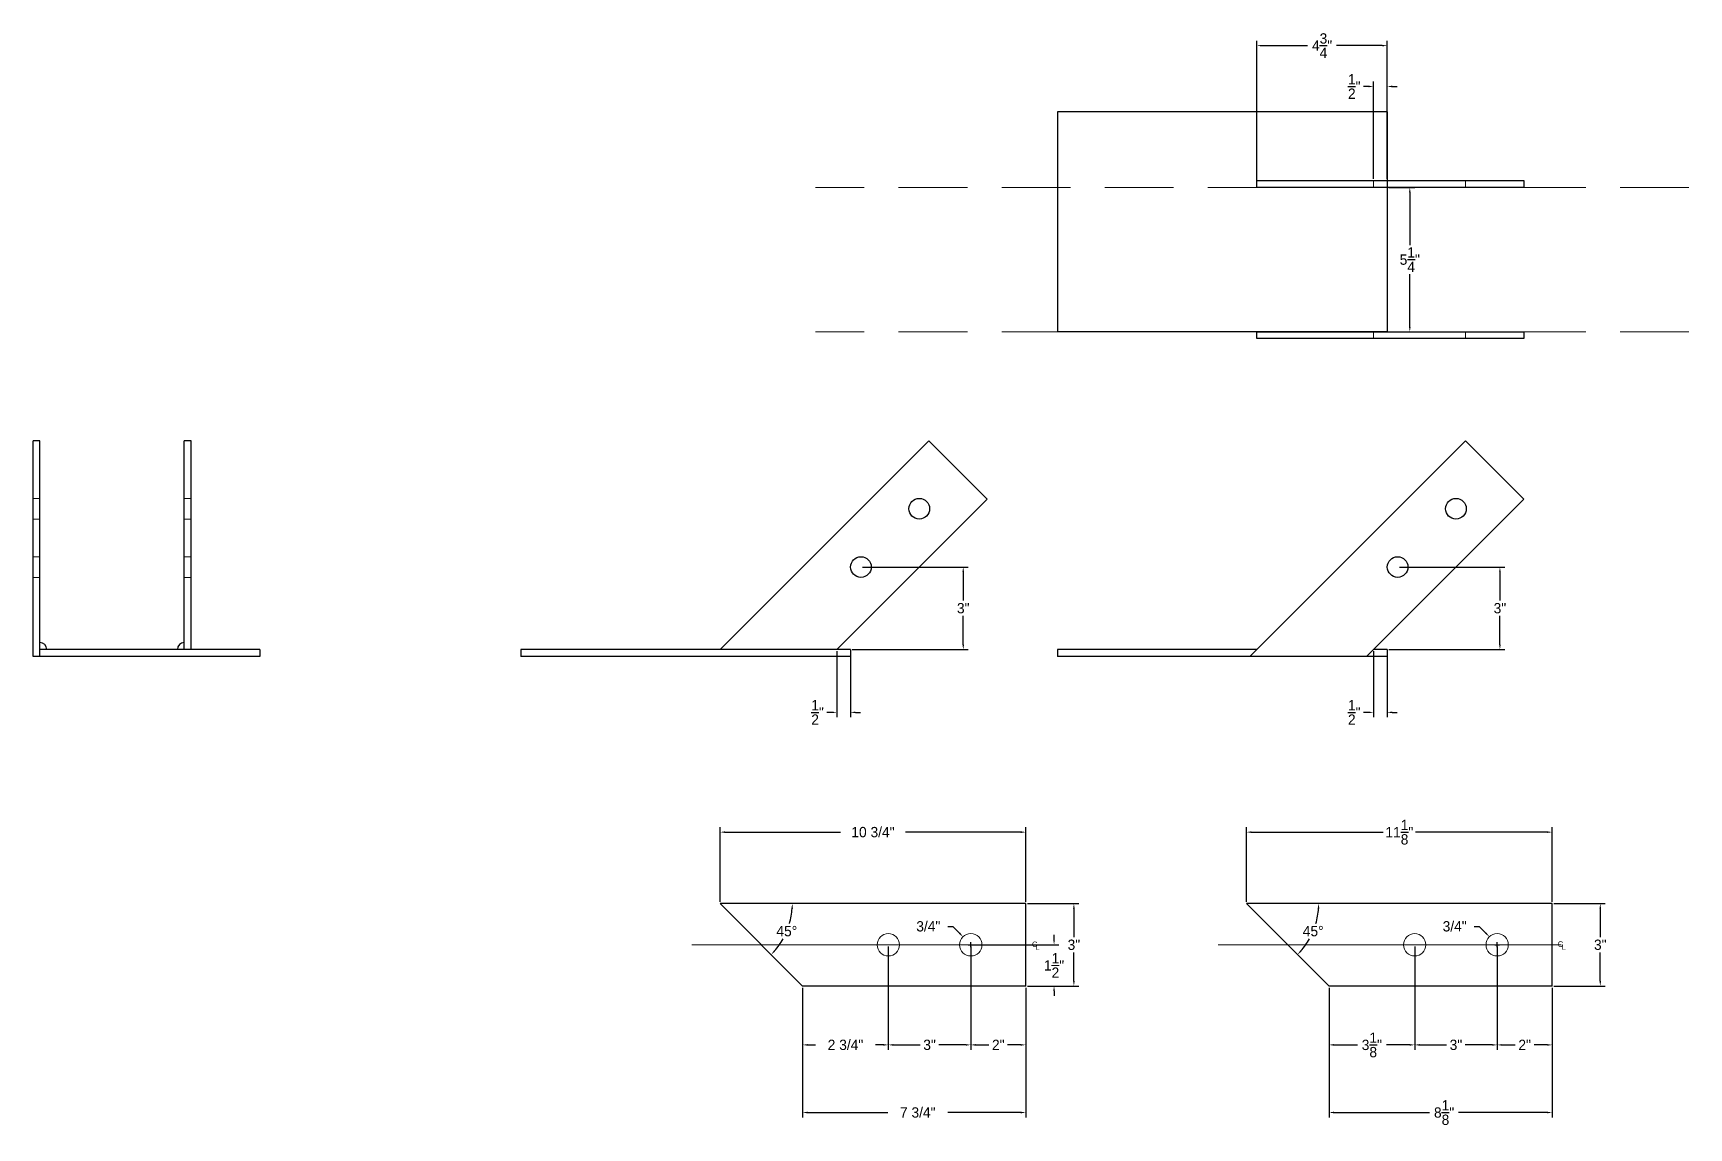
# Model space of a CAD drawing. Header units: inches. Extents: x 23376 to 25615, y 13129 to 14827.
# Drawn here: x 24844 to 24904.2, y 13160.6 to 13200.4 of the extents above; entities that cross this region are included whole.
import ezdxf

# ---------------------------------------------------------------- set-up
doc = ezdxf.new("R2010")
doc.units = ezdxf.units.IN
doc.header["$MEASUREMENT"] = 0
doc.linetypes.add('HIDDEN', pattern=[0.375, 0.25, -0.125])
for name, color, linetype in [('DIMENSIONS', 3, 'Continuous'), ('DIMENSIONS @ 1', 3, 'Continuous'), ('STEEL_TEXT', 7, 'Continuous')]:
    doc.layers.add(name, color=color, linetype=linetype)
doc.layers.add('FLOOR BEAMS', color=3, linetype='HIDDEN', lineweight=20)
doc.layers.add('STEEL', color=5, linetype='Continuous', lineweight=20)
doc.dimstyles.new('Annotative', dxfattribs={"dimscale": 0, "dimtxt": 0.18, "dimasz": 0.18, "dimexe": 0.18, "dimexo": 0.0625, "dimgap": 0.09, "dimtad": 0, "dimtih": 1, "dimtoh": 1, "dimdec": 4, "dimzin": 0, "dimdsep": 46, "dimtxsty": 'Standard', "dimcen": 0.09, "dimadec": 0, "dimazin": 0, "dimtfac": 1, "dimtdec": 4, "dimtofl": 0, "dimtmove": 0, "dimatfit": 3, "dimfxl": 1, "dimtolj": 1, "dimtzin": 0, "dimarcsym": 0})

# ---------------------------------------------------------------- blocks, each defined once
blk = doc.blocks.new('*D232')
at = {"layer": 'DIMENSIONS', "color": 0, "lineweight": -2}
for p, q in [((24888.117, 13168.797), (24888.117, 13171.513)), ((24888.297, 13171.333), (24893.086, 13171.333)), ((24899.055, 13171.333), (24894.266, 13171.333)), ((24899.235, 13168.797), (24899.235, 13171.513))]:
    blk.add_line(p, q, dxfattribs=at)
at = {"layer": 'DIMENSIONS', "color": 0, "lineweight": 9}
for points in [[(24888.297, 13171.363), (24888.297, 13171.303), (24888.117, 13171.333)], [(24899.055, 13171.363), (24899.055, 13171.303), (24899.235, 13171.333)]]:
    blk.add_solid(points, dxfattribs=at)
at = {"layer": 'DIMENSIONS', "color": 0, "insert": (24893.676, 13171.333), "char_height": 0.375, "attachment_point": 5}
blk.add_mtext('\\A1;11{\\H1.000000x;\\S1/8;}"', dxfattribs=at)
blk = doc.blocks.new('*D233')
at = {"layer": 'DIMENSIONS', "color": 0, "lineweight": -2}
for p, q in [((24891.117, 13165.672), (24891.117, 13160.951)), ((24899.235, 13165.672), (24899.235, 13160.951)), ((24891.297, 13161.131), (24894.777, 13161.131)), ((24899.055, 13161.131), (24895.832, 13161.131))]:
    blk.add_line(p, q, dxfattribs=at)
at = {"layer": 'DIMENSIONS', "color": 0, "lineweight": 9}
for points in [[(24891.297, 13161.161), (24891.297, 13161.101), (24891.117, 13161.131)], [(24899.055, 13161.161), (24899.055, 13161.101), (24899.235, 13161.131)]]:
    blk.add_solid(points, dxfattribs=at)
at = {"layer": 'DIMENSIONS', "color": 0, "insert": (24895.304, 13161.131), "char_height": 0.375, "attachment_point": 5}
blk.add_mtext('\\A1;8{\\H1.000000x;\\S1/8;}"', dxfattribs=at)
blk = doc.blocks.new('*D234')
at = {"layer": 'DIMENSIONS', "color": 0, "lineweight": -2}
for p, q in [((24899.297, 13168.734), (24901.166, 13168.734)), ((24900.986, 13168.554), (24900.986, 13167.512)), ((24900.986, 13165.914), (24900.986, 13166.957)), ((24899.297, 13165.734), (24901.166, 13165.734))]:
    blk.add_line(p, q, dxfattribs=at)
at = {"layer": 'DIMENSIONS', "color": 0, "lineweight": 9}
for points in [[(24900.956, 13168.554), (24901.016, 13168.554), (24900.986, 13168.734)], [(24900.956, 13165.914), (24901.016, 13165.914), (24900.986, 13165.734)]]:
    blk.add_solid(points, dxfattribs=at)
at = {"layer": 'DIMENSIONS', "color": 0, "insert": (24900.986, 13167.234), "char_height": 0.375, "attachment_point": 5}
blk.add_mtext('\\A1;3"', dxfattribs=at)
blk = doc.blocks.new('*D235')
at = {"layer": 'DIMENSIONS', "color": 0, "lineweight": -2}
for p, q in [((24897.235, 13167.172), (24897.235, 13163.412)), ((24899.235, 13165.672), (24899.235, 13163.412)), ((24897.415, 13163.592), (24897.895, 13163.592)), ((24899.055, 13163.592), (24898.575, 13163.592))]:
    blk.add_line(p, q, dxfattribs=at)
at = {"layer": 'DIMENSIONS', "color": 0, "lineweight": 9}
for points in [[(24897.415, 13163.622), (24897.415, 13163.562), (24897.235, 13163.592)], [(24899.055, 13163.622), (24899.055, 13163.562), (24899.235, 13163.592)]]:
    blk.add_solid(points, dxfattribs=at)
at = {"layer": 'DIMENSIONS', "color": 0, "insert": (24898.235, 13163.592), "char_height": 0.375, "attachment_point": 5}
blk.add_mtext('\\A1;2"', dxfattribs=at)
blk = doc.blocks.new('*D236')
at = {"layer": 'DIMENSIONS', "color": 0, "lineweight": -2}
for p, q in [((24894.235, 13167.172), (24894.235, 13163.412)), ((24897.235, 13167.172), (24897.235, 13163.412)), ((24894.415, 13163.592), (24895.395, 13163.592)), ((24897.055, 13163.592), (24896.075, 13163.592))]:
    blk.add_line(p, q, dxfattribs=at)
at = {"layer": 'DIMENSIONS', "color": 0, "lineweight": 9}
for points in [[(24894.415, 13163.622), (24894.415, 13163.562), (24894.235, 13163.592)], [(24897.055, 13163.622), (24897.055, 13163.562), (24897.235, 13163.592)]]:
    blk.add_solid(points, dxfattribs=at)
at = {"layer": 'DIMENSIONS', "color": 0, "insert": (24895.735, 13163.592), "char_height": 0.375, "attachment_point": 5}
blk.add_mtext('\\A1;3"', dxfattribs=at)
blk = doc.blocks.new('*D237')
at = {"layer": 'DIMENSIONS', "color": 0, "lineweight": -2}
for p, q in [((24894.235, 13167.172), (24894.235, 13163.412)), ((24891.117, 13165.672), (24891.117, 13163.412)), ((24891.297, 13163.592), (24892.149, 13163.592)), ((24894.055, 13163.592), (24893.204, 13163.592))]:
    blk.add_line(p, q, dxfattribs=at)
at = {"layer": 'DIMENSIONS', "color": 0, "lineweight": 9}
for points in [[(24891.297, 13163.622), (24891.297, 13163.562), (24891.117, 13163.592)], [(24894.055, 13163.622), (24894.055, 13163.562), (24894.235, 13163.592)]]:
    blk.add_solid(points, dxfattribs=at)
at = {"layer": 'DIMENSIONS', "color": 0, "insert": (24892.676, 13163.592), "char_height": 0.375, "attachment_point": 5}
blk.add_mtext('\\A1;3{\\H1.000000x;\\S1/8;}"', dxfattribs=at)
blk = doc.blocks.new('*D238')
at = {"layer": 'DIMENSIONS', "color": 0, "lineweight": -2}
for start, end in [(343.9226, 356.06913), (318.93087, 330.76248)]:
    blk.add_arc((24888.117, 13168.734), 2.624, start, end, dxfattribs=at)
at = {"layer": 'DIMENSIONS', "color": 0, "lineweight": 9}
for points in [[(24890.705, 13168.556), (24890.765, 13168.554), (24890.741, 13168.734)], [(24890.118, 13166.99), (24890.074, 13167.031), (24889.973, 13166.879)]]:
    blk.add_solid(points, dxfattribs=at)
at = {"layer": 'DIMENSIONS', "color": 0, "insert": (24890.542, 13167.73), "char_height": 0.375, "attachment_point": 5}
blk.add_mtext('\\A1;45°', dxfattribs=at)
blk = doc.blocks.new('*D239')
at = {"layer": 'DIMENSIONS', "color": 0, "lineweight": -2}
for p, q in [((24896.404, 13167.904), (24896.584, 13167.904)), ((24896.584, 13167.904), (24896.826, 13167.655)), ((24897.145, 13167.234), (24897.325, 13167.234)), ((24897.235, 13167.144), (24897.235, 13167.324))]:
    blk.add_line(p, q, dxfattribs=at)
at = {"layer": 'DIMENSIONS', "color": 0, "lineweight": 30}
blk.add_solid([(24896.848, 13167.676), (24896.805, 13167.634), (24896.952, 13167.526)], dxfattribs=at)
at = {"layer": 'DIMENSIONS', "color": 0, "insert": (24895.689, 13167.904), "char_height": 0.375, "attachment_point": 5}
blk.add_mtext('\\A1;3/4"', dxfattribs=at)
blk = doc.blocks.new('*D240')
at = {"layer": 'DIMENSIONS', "color": 0, "lineweight": -2}
for p, q in [((24892.735, 13177.918), (24892.735, 13175.512)), ((24893.235, 13177.918), (24893.235, 13175.512)), ((24892.555, 13175.692), (24892.375, 13175.692)), ((24893.415, 13175.692), (24893.595, 13175.692))]:
    blk.add_line(p, q, dxfattribs=at)
at = {"layer": 'DIMENSIONS', "color": 0, "lineweight": 9}
for points in [[(24892.555, 13175.722), (24892.555, 13175.662), (24892.735, 13175.692)], [(24893.415, 13175.722), (24893.415, 13175.662), (24893.235, 13175.692)]]:
    blk.add_solid(points, dxfattribs=at)
at = {"layer": 'DIMENSIONS', "color": 0, "insert": (24892.035, 13175.692), "char_height": 0.375, "attachment_point": 5}
blk.add_mtext('\\A1;{\\H1.000000x;\\S1/2;}"', dxfattribs=at)
blk = doc.blocks.new('*D241')
at = {"layer": 'DIMENSIONS', "color": 0, "lineweight": -2}
for p, q in [((24893.676, 13180.98), (24897.515, 13180.98)), ((24897.335, 13180.8), (24897.335, 13179.758)), ((24897.335, 13178.16), (24897.335, 13179.203)), ((24893.297, 13177.98), (24897.515, 13177.98))]:
    blk.add_line(p, q, dxfattribs=at)
at = {"layer": 'DIMENSIONS', "color": 0, "lineweight": 9}
for points in [[(24897.305, 13180.8), (24897.365, 13180.8), (24897.335, 13180.98)], [(24897.305, 13178.16), (24897.365, 13178.16), (24897.335, 13177.98)]]:
    blk.add_solid(points, dxfattribs=at)
at = {"layer": 'DIMENSIONS', "color": 0, "insert": (24897.335, 13179.48), "char_height": 0.375, "attachment_point": 5}
blk.add_mtext('\\A1;3"', dxfattribs=at)
blk = doc.blocks.new('*D242')
at = {"layer": 'DIMENSIONS', "color": 0, "lineweight": -2}
for p, q in [((24893.297, 13194.79), (24894.236, 13194.79)), ((24894.056, 13194.61), (24894.056, 13192.693)), ((24894.056, 13189.72), (24894.056, 13191.638)), ((24893.297, 13189.54), (24894.236, 13189.54))]:
    blk.add_line(p, q, dxfattribs=at)
at = {"layer": 'DIMENSIONS', "color": 0, "lineweight": 9}
for points in [[(24894.026, 13194.61), (24894.086, 13194.61), (24894.056, 13194.79)], [(24894.026, 13189.72), (24894.086, 13189.72), (24894.056, 13189.54)]]:
    blk.add_solid(points, dxfattribs=at)
at = {"layer": 'DIMENSIONS', "color": 0, "insert": (24894.056, 13192.165), "char_height": 0.375, "attachment_point": 5}
blk.add_mtext('\\A1;5{\\H1.000000x;\\S1/4;}"', dxfattribs=at)
blk = doc.blocks.new('*D243')
at = {"layer": 'DIMENSIONS', "color": 0, "lineweight": -2}
for p, q in [((24892.555, 13198.466), (24892.375, 13198.466)), ((24892.735, 13195.103), (24892.735, 13198.646)), ((24893.235, 13195.103), (24893.235, 13198.646)), ((24893.415, 13198.466), (24893.595, 13198.466))]:
    blk.add_line(p, q, dxfattribs=at)
at = {"layer": 'DIMENSIONS', "color": 0, "lineweight": 9}
for points in [[(24892.555, 13198.496), (24892.555, 13198.436), (24892.735, 13198.466)], [(24893.415, 13198.496), (24893.415, 13198.436), (24893.235, 13198.466)]]:
    blk.add_solid(points, dxfattribs=at)
at = {"layer": 'DIMENSIONS', "color": 0, "insert": (24892.035, 13198.466), "char_height": 0.375, "attachment_point": 5}
blk.add_mtext('\\A1;{\\H1.000000x;\\S1/2;}"', dxfattribs=at)
blk = doc.blocks.new('*D244')
at = {"layer": 'DIMENSIONS', "color": 0, "lineweight": -2}
for p, q in [((24888.492, 13194.978), (24888.492, 13200.132)), ((24893.235, 13195.103), (24893.235, 13200.132)), ((24888.672, 13199.952), (24890.336, 13199.952)), ((24893.055, 13199.952), (24891.391, 13199.952))]:
    blk.add_line(p, q, dxfattribs=at)
at = {"layer": 'DIMENSIONS', "color": 0, "lineweight": 9}
for points in [[(24888.672, 13199.982), (24888.672, 13199.922), (24888.492, 13199.952)], [(24893.055, 13199.982), (24893.055, 13199.922), (24893.235, 13199.952)]]:
    blk.add_solid(points, dxfattribs=at)
at = {"layer": 'DIMENSIONS', "color": 0, "insert": (24890.864, 13199.952), "char_height": 0.375, "attachment_point": 5}
blk.add_mtext('\\A1;4{\\H1.000000x;\\S3/4;}"', dxfattribs=at)
blk = doc.blocks.new('*D230')
at = {"layer": 'DIMENSIONS', "color": 0, "lineweight": -2}
for p, q in [((24873.21, 13177.918), (24873.21, 13175.512)), ((24873.71, 13177.918), (24873.71, 13175.512)), ((24873.03, 13175.692), (24872.85, 13175.692)), ((24873.89, 13175.692), (24874.07, 13175.692))]:
    blk.add_line(p, q, dxfattribs=at)
at = {"layer": 'DIMENSIONS', "color": 0, "lineweight": 9}
for points in [[(24873.03, 13175.722), (24873.03, 13175.662), (24873.21, 13175.692)], [(24873.89, 13175.722), (24873.89, 13175.662), (24873.71, 13175.692)]]:
    blk.add_solid(points, dxfattribs=at)
at = {"layer": 'DIMENSIONS', "color": 0, "insert": (24872.51, 13175.692), "char_height": 0.375, "attachment_point": 5}
blk.add_mtext('\\A1;{\\H1.000000x;\\S1/2;}"', dxfattribs=at)
blk = doc.blocks.new('*D231')
at = {"layer": 'DIMENSIONS', "color": 0, "lineweight": -2}
for p, q in [((24874.151, 13180.98), (24877.99, 13180.98)), ((24877.81, 13180.8), (24877.81, 13179.758)), ((24877.81, 13178.16), (24877.81, 13179.203)), ((24873.773, 13177.98), (24877.99, 13177.98))]:
    blk.add_line(p, q, dxfattribs=at)
at = {"layer": 'DIMENSIONS', "color": 0, "lineweight": 9}
for points in [[(24877.78, 13180.8), (24877.84, 13180.8), (24877.81, 13180.98)], [(24877.78, 13178.16), (24877.84, 13178.16), (24877.81, 13177.98)]]:
    blk.add_solid(points, dxfattribs=at)
at = {"layer": 'DIMENSIONS', "color": 0, "insert": (24877.81, 13179.48), "char_height": 0.375, "attachment_point": 5}
blk.add_mtext('\\A1;3"', dxfattribs=at)
blk = doc.blocks.new('*D221')
at = {"layer": 'DIMENSIONS', "color": 0, "lineweight": -2}
for p, q in [((24868.967, 13168.797), (24868.967, 13171.513)), ((24869.147, 13171.333), (24873.342, 13171.333)), ((24879.905, 13171.333), (24875.71, 13171.333)), ((24880.085, 13168.797), (24880.085, 13171.513))]:
    blk.add_line(p, q, dxfattribs=at)
at = {"layer": 'DIMENSIONS', "color": 0, "lineweight": 9}
for points in [[(24869.147, 13171.363), (24869.147, 13171.303), (24868.967, 13171.333)], [(24879.905, 13171.363), (24879.905, 13171.303), (24880.085, 13171.333)]]:
    blk.add_solid(points, dxfattribs=at)
at = {"layer": 'DIMENSIONS', "color": 0, "insert": (24874.526, 13171.333), "char_height": 0.375, "attachment_point": 5}
blk.add_mtext('\\A1;10 3/4"', dxfattribs=at)
blk = doc.blocks.new('*D222')
at = {"layer": 'DIMENSIONS', "color": 0, "lineweight": -2}
for p, q in [((24871.967, 13165.672), (24871.967, 13160.951)), ((24880.085, 13165.672), (24880.085, 13160.951)), ((24872.147, 13161.131), (24875.065, 13161.131)), ((24879.905, 13161.131), (24877.245, 13161.131))]:
    blk.add_line(p, q, dxfattribs=at)
at = {"layer": 'DIMENSIONS', "color": 0, "lineweight": 9}
for points in [[(24872.147, 13161.161), (24872.147, 13161.101), (24871.967, 13161.131)], [(24879.905, 13161.161), (24879.905, 13161.101), (24880.085, 13161.131)]]:
    blk.add_solid(points, dxfattribs=at)
at = {"layer": 'DIMENSIONS', "color": 0, "insert": (24876.155, 13161.131), "char_height": 0.375, "attachment_point": 5}
blk.add_mtext('\\A1;7 3/4"', dxfattribs=at)
blk = doc.blocks.new('*D223')
at = {"layer": 'DIMENSIONS', "color": 0, "lineweight": -2}
for p, q in [((24880.148, 13168.734), (24882.016, 13168.734)), ((24881.836, 13168.554), (24881.836, 13167.512)), ((24881.836, 13165.914), (24881.836, 13166.957)), ((24880.148, 13165.734), (24882.016, 13165.734))]:
    blk.add_line(p, q, dxfattribs=at)
at = {"layer": 'DIMENSIONS', "color": 0, "lineweight": 9}
for points in [[(24881.806, 13168.554), (24881.866, 13168.554), (24881.836, 13168.734)], [(24881.806, 13165.914), (24881.866, 13165.914), (24881.836, 13165.734)]]:
    blk.add_solid(points, dxfattribs=at)
at = {"layer": 'DIMENSIONS', "color": 0, "insert": (24881.836, 13167.234), "char_height": 0.375, "attachment_point": 5}
blk.add_mtext('\\A1;3"', dxfattribs=at)
blk = doc.blocks.new('*D224')
at = {"layer": 'DIMENSIONS', "color": 0, "lineweight": -2}
for p, q in [((24878.085, 13167.172), (24878.085, 13163.412)), ((24880.085, 13165.672), (24880.085, 13163.412)), ((24878.265, 13163.592), (24878.745, 13163.592)), ((24879.905, 13163.592), (24879.425, 13163.592))]:
    blk.add_line(p, q, dxfattribs=at)
at = {"layer": 'DIMENSIONS', "color": 0, "lineweight": 9}
for points in [[(24878.265, 13163.622), (24878.265, 13163.562), (24878.085, 13163.592)], [(24879.905, 13163.622), (24879.905, 13163.562), (24880.085, 13163.592)]]:
    blk.add_solid(points, dxfattribs=at)
at = {"layer": 'DIMENSIONS', "color": 0, "insert": (24879.085, 13163.592), "char_height": 0.375, "attachment_point": 5}
blk.add_mtext('\\A1;2"', dxfattribs=at)
blk = doc.blocks.new('*D225')
at = {"layer": 'DIMENSIONS', "color": 0, "lineweight": -2}
for p, q in [((24875.085, 13167.172), (24875.085, 13163.412)), ((24878.085, 13167.172), (24878.085, 13163.412)), ((24875.265, 13163.592), (24876.245, 13163.592)), ((24877.905, 13163.592), (24876.925, 13163.592))]:
    blk.add_line(p, q, dxfattribs=at)
at = {"layer": 'DIMENSIONS', "color": 0, "lineweight": 9}
for points in [[(24875.265, 13163.622), (24875.265, 13163.562), (24875.085, 13163.592)], [(24877.905, 13163.622), (24877.905, 13163.562), (24878.085, 13163.592)]]:
    blk.add_solid(points, dxfattribs=at)
at = {"layer": 'DIMENSIONS', "color": 0, "insert": (24876.585, 13163.592), "char_height": 0.375, "attachment_point": 5}
blk.add_mtext('\\A1;3"', dxfattribs=at)
blk = doc.blocks.new('*D226')
at = {"layer": 'DIMENSIONS', "color": 0, "lineweight": -2}
for p, q in [((24875.085, 13167.172), (24875.085, 13163.412)), ((24871.967, 13165.672), (24871.967, 13163.412)), ((24872.147, 13163.592), (24872.436, 13163.592)), ((24874.905, 13163.592), (24874.616, 13163.592))]:
    blk.add_line(p, q, dxfattribs=at)
at = {"layer": 'DIMENSIONS', "color": 0, "lineweight": 9}
for points in [[(24872.147, 13163.622), (24872.147, 13163.562), (24871.967, 13163.592)], [(24874.905, 13163.622), (24874.905, 13163.562), (24875.085, 13163.592)]]:
    blk.add_solid(points, dxfattribs=at)
at = {"layer": 'DIMENSIONS', "color": 0, "insert": (24873.526, 13163.592), "char_height": 0.375, "attachment_point": 5}
blk.add_mtext('\\A1;2 3/4"', dxfattribs=at)
blk = doc.blocks.new('*D227')
at = {"layer": 'DIMENSIONS', "color": 0, "lineweight": -2}
for start, end in [(343.9226, 356.06913), (318.93087, 330.76248)]:
    blk.add_arc((24868.967, 13168.734), 2.624, start, end, dxfattribs=at)
at = {"layer": 'DIMENSIONS', "color": 0, "lineweight": 9}
for points in [[(24871.555, 13168.556), (24871.615, 13168.554), (24871.592, 13168.734)], [(24870.968, 13166.99), (24870.924, 13167.031), (24870.823, 13166.879)]]:
    blk.add_solid(points, dxfattribs=at)
at = {"layer": 'DIMENSIONS', "color": 0, "insert": (24871.392, 13167.73), "char_height": 0.375, "attachment_point": 5}
blk.add_mtext('\\A1;45°', dxfattribs=at)
blk = doc.blocks.new('*D228')
at = {"layer": 'DIMENSIONS', "color": 0, "lineweight": -2}
for p, q in [((24877.254, 13167.904), (24877.434, 13167.904)), ((24877.434, 13167.904), (24877.676, 13167.655)), ((24877.995, 13167.234), (24878.175, 13167.234)), ((24878.085, 13167.144), (24878.085, 13167.324))]:
    blk.add_line(p, q, dxfattribs=at)
at = {"layer": 'DIMENSIONS', "color": 0, "lineweight": 30}
blk.add_solid([(24877.698, 13167.676), (24877.655, 13167.634), (24877.802, 13167.526)], dxfattribs=at)
at = {"layer": 'DIMENSIONS', "color": 0, "insert": (24876.539, 13167.904), "char_height": 0.375, "attachment_point": 5}
blk.add_mtext('\\A1;3/4"', dxfattribs=at)
blk = doc.blocks.new('*D229')
at = {"layer": 'DIMENSIONS', "color": 0, "lineweight": -2}
for p, q in [((24881.114, 13167.414), (24881.114, 13167.594)), ((24878.148, 13167.234), (24881.294, 13167.234)), ((24880.148, 13165.734), (24881.294, 13165.734)), ((24881.114, 13165.554), (24881.114, 13165.374))]:
    blk.add_line(p, q, dxfattribs=at)
at = {"layer": 'DIMENSIONS', "color": 0, "lineweight": 9}
for points in [[(24881.084, 13167.414), (24881.144, 13167.414), (24881.114, 13167.234)], [(24881.084, 13165.554), (24881.144, 13165.554), (24881.114, 13165.734)]]:
    blk.add_solid(points, dxfattribs=at)
at = {"layer": 'DIMENSIONS', "color": 0, "lineweight": 9, "insert": (24881.114, 13166.484), "char_height": 0.375, "attachment_point": 5}
blk.add_mtext('\\A1;1{\\H1.000000x;\\S1/2;}"', dxfattribs=at)

msp = doc.modelspace()

# ---------------------------------------------------------------- linework, layer by layer
at = {"layer": 'FLOOR BEAMS', "ltscale": 10}
for p, q in [((24904.20982, 13194.79022), (24872.43044, 13194.79022)), ((24904.20982, 13189.54022), (24872.43044, 13189.54022))]:
    msp.add_line(p, q, dxfattribs=at)
at = {"layer": 'STEEL', "lineweight": 30}
for p, q in [((24881.23494, 13197.54022), (24881.23494, 13189.54022)), ((24893.23494, 13197.54022), (24881.23494, 13197.54022)), ((24893.23494, 13197.54022), (24893.23494, 13189.54022)), ((24888.4923, 13195.04022), (24898.20982, 13195.04022)), ((24888.4923, 13194.79022), (24888.4923, 13195.04022)), ((24898.20982, 13194.79022), (24888.4923, 13194.79022)), ((24898.20982, 13195.04022), (24898.20982, 13194.79022)), ((24893.23494, 13189.54022), (24881.23494, 13189.54022)), ((24888.4923, 13189.54022), (24898.20982, 13189.54022)), ((24888.4923, 13189.29022), (24888.4923, 13189.54022)), ((24898.20982, 13189.29022), (24888.4923, 13189.29022)), ((24898.20982, 13189.54022), (24898.20982, 13189.29022)), ((24844.2214, 13185.57631), (24843.9714, 13185.57631)), ((24843.9714, 13177.73012), (24843.9714, 13185.57631)), ((24844.2214, 13177.73012), (24844.2214, 13185.57631)), ((24849.7214, 13185.57631), (24849.4714, 13185.57631)), ((24849.4714, 13177.98012), (24849.4714, 13185.57631)), ((24849.7214, 13177.98012), (24849.7214, 13185.57631)), ((24876.56362, 13185.57631), (24868.96742, 13177.98012)), ((24878.68494, 13183.45499), (24876.56362, 13185.57631)), ((24896.0885, 13185.57631), (24888.2423, 13177.73012)), ((24898.20982, 13183.45499), (24896.0885, 13185.57631)), ((24878.68494, 13183.45499), (24873.21006, 13177.98012)), ((24898.20982, 13183.45499), (24892.48494, 13177.73012)), ((24852.2214, 13177.98012), (24844.2214, 13177.98012)), ((24852.2214, 13177.98012), (24852.2214, 13177.73012)), ((24873.71006, 13177.98012), (24861.71006, 13177.98012)), ((24861.71006, 13177.98012), (24861.71006, 13177.73012)), ((24873.21006, 13177.98012), (24868.96742, 13177.98012)), ((24873.71006, 13177.98012), (24873.71006, 13177.73012)), ((24881.23494, 13177.98012), (24881.23494, 13177.73012)), ((24888.4923, 13177.98012), (24881.23494, 13177.98012)), ((24893.23494, 13177.98012), (24892.73494, 13177.98012)), ((24893.23494, 13177.98012), (24893.23494, 13177.73012)), ((24844.2214, 13177.73012), (24843.9714, 13177.73012)), ((24852.2214, 13177.73012), (24844.2214, 13177.73012)), ((24873.71006, 13177.73012), (24861.71006, 13177.73012)), ((24893.23494, 13177.73012), (24881.23494, 13177.73012)), ((24892.48494, 13177.73012), (24888.2423, 13177.73012)), ((24880.08506, 13168.73444), (24868.96742, 13168.73444)), ((24871.96742, 13165.73444), (24868.96742, 13168.73444)), ((24880.08506, 13165.73444), (24880.08506, 13168.73444)), ((24899.23494, 13168.73444), (24888.1173, 13168.73444)), ((24891.1173, 13165.73444), (24888.1173, 13168.73444)), ((24899.23494, 13165.73444), (24899.23494, 13168.73444)), ((24880.08506, 13165.73444), (24871.96742, 13165.73444)), ((24899.23494, 13165.73444), (24891.1173, 13165.73444))]:
    msp.add_line(p, q, dxfattribs=at)
at = {"layer": 'STEEL'}
for p, q in [((24892.73494, 13194.79022), (24892.73494, 13195.04022)), ((24896.0885, 13194.79022), (24896.0885, 13195.04022)), ((24898.20982, 13194.79022), (24898.20982, 13195.04022)), ((24892.73494, 13189.29022), (24892.73494, 13189.54022)), ((24896.0885, 13189.29022), (24896.0885, 13189.54022)), ((24898.20982, 13189.29022), (24898.20982, 13189.54022)), ((24844.2214, 13177.98012), (24844.2214, 13177.73012))]:
    msp.add_line(p, q, dxfattribs=at)
at = {"layer": 'STEEL', "lineweight": 9}
for p, q in [((24844.2214, 13183.47644), (24843.9714, 13183.47644)), ((24849.7214, 13183.47644), (24849.4714, 13183.47644)), ((24844.2214, 13182.72644), (24843.9714, 13182.72644)), ((24849.7214, 13182.72644), (24849.4714, 13182.72644)), ((24844.2214, 13181.35512), (24843.9714, 13181.35512)), ((24849.7214, 13181.35512), (24849.4714, 13181.35512)), ((24844.2214, 13180.60512), (24843.9714, 13180.60512)), ((24849.7214, 13180.60512), (24849.4714, 13180.60512))]:
    msp.add_line(p, q, dxfattribs=at)
at = {"layer": 'STEEL', "color": 1}
for p, q in [((24880.41917, 13167.23444), (24867.93346, 13167.23444)), ((24899.56905, 13167.23444), (24887.08334, 13167.23444))]:
    msp.add_line(p, q, dxfattribs=at)
at = {"layer": 'STEEL', "lineweight": 30}
for centre in [(24876.21006, 13183.10144), (24895.73494, 13183.10144), (24874.08874, 13180.98012), (24893.61362, 13180.98012)]:
    msp.add_circle(centre, 0.375, dxfattribs=at)
at = {"layer": 'STEEL'}
for centre in [(24875.08506, 13167.23444), (24878.08506, 13167.23444), (24894.23494, 13167.23444), (24897.23494, 13167.23444)]:
    msp.add_circle(centre, 0.40625, dxfattribs=at)
at = {"layer": 'STEEL', "lineweight": 30}
for centre, start, end in [((24844.2214, 13177.98012), 0, 90), ((24849.4714, 13177.98012), 90, 180)]:
    msp.add_arc(centre, 0.25, start, end, dxfattribs=at)

# ---------------------------------------------------------------- texts
at = {"layer": 'STEEL_TEXT', "char_height": 0.2, "width": 0.6997181, "attachment_point": 3}
for s, insert in [('C', (24880.5105, 13167.35202)), ('L', (24880.58335, 13167.25222)), ('C', (24899.63495, 13167.36017)), ('L', (24899.73323, 13167.25222))]:
    msp.add_mtext(s, dxfattribs=dict(at, insert=insert))

# ---------------------------------------------------------------- dimensions: what is measured, and where the dimension line sits
at = {"layer": 'DIMENSIONS @ 1'}
for base, p1, p2, angle, override, picture, middle in [((24888.4923, 13199.95238), (24893.23494, 13195.04022), (24888.4923, 13194.91522), 180, {"dimscale": 1, "dimtxt": 0.375, "dimlunit": 4, "dimtix": 0, "dimtofl": 0, "dimtmove": 0, "dimatfit": 3}, '*D244', (24890.86362, 13199.95238)), ((24892.73494, 13198.46563), (24893.23494, 13195.04022), (24892.73494, 13195.04022), 180, {"dimscale": 1, "dimtxt": 0.375, "dimlunit": 4, "dimtix": 0, "dimtofl": 0, "dimtmove": 0, "dimatfit": 3}, '*D243', (24892.03494, 13198.46563)), ((24877.80999, 13177.98012), (24874.08874, 13180.98012), (24873.71006, 13177.98012), 90, {"dimscale": 1, "dimtxt": 0.375, "dimlunit": 4, "dimtix": 0, "dimtofl": 0, "dimtmove": 0, "dimatfit": 3}, '*D231', (24877.80999, 13179.48012)), ((24897.33487, 13177.98012), (24893.61362, 13180.98012), (24893.23494, 13177.98012), 90, {"dimscale": 1, "dimtxt": 0.375, "dimlunit": 4, "dimtix": 0, "dimtofl": 0, "dimtmove": 0, "dimatfit": 3}, '*D241', (24897.33487, 13179.48012)), ((24873.21006, 13175.69185), (24873.71006, 13177.98012), (24873.21006, 13177.98012), 180, {"dimscale": 1, "dimtxt": 0.375, "dimlunit": 4, "dimtix": 0, "dimtofl": 0, "dimtmove": 0, "dimatfit": 3}, '*D230', (24872.51006, 13175.69185)), ((24892.73494, 13175.69185), (24893.23494, 13177.98012), (24892.73494, 13177.98012), 180, {"dimscale": 1, "dimtxt": 0.375, "dimlunit": 4, "dimtix": 0, "dimtofl": 0, "dimtmove": 0, "dimatfit": 3}, '*D240', (24892.03494, 13175.69185)), ((24875.08506, 13163.59216), (24878.08506, 13167.23444), (24875.08506, 13167.23444), 180, {"dimscale": 1, "dimtxt": 0.375, "dimlunit": 4, "dimtix": 0, "dimtofl": 0, "dimtmove": 1, "dimatfit": 3}, '*D225', (24876.58506, 13163.59216)), ((24878.08506, 13163.59216), (24880.08506, 13165.73444), (24878.08506, 13167.23444), 180, {"dimscale": 1, "dimtxt": 0.375, "dimlunit": 4, "dimtix": 0, "dimtofl": 0, "dimtmove": 0, "dimatfit": 3}, '*D224', (24879.08506, 13163.59216)), ((24891.1173, 13163.59216), (24894.23494, 13167.23444), (24891.1173, 13165.73444), 180, {"dimscale": 1, "dimtxt": 0.375, "dimlunit": 4, "dimtix": 0, "dimtofl": 0, "dimtmove": 1, "dimatfit": 3}, '*D237', (24892.67612, 13163.59216)), ((24894.23494, 13163.59216), (24897.23494, 13167.23444), (24894.23494, 13167.23444), 180, {"dimscale": 1, "dimtxt": 0.375, "dimlunit": 4, "dimtix": 0, "dimtofl": 0, "dimtmove": 1, "dimatfit": 3}, '*D236', (24895.73494, 13163.59216)), ((24897.23494, 13163.59216), (24899.23494, 13165.73444), (24897.23494, 13167.23444), 180, {"dimscale": 1, "dimtxt": 0.375, "dimlunit": 4, "dimtix": 0, "dimtofl": 0, "dimtmove": 0, "dimatfit": 3}, '*D235', (24898.23494, 13163.59216))]:
    dim = msp.add_linear_dim(base=base, p1=p1, p2=p2, angle=angle, dimstyle='Annotative', override=override, dxfattribs=at)
    dim.commit()
    dim.dimension.update_dxf_attribs({"geometry": picture, "text_midpoint": middle})
for base, p1, p2, angle, picture, middle, dimtype in [((24894.05562, 13189.54022), (24893.23494, 13194.79022), (24893.23494, 13189.54022), 90, '*D242', (24894.05562, 13192.16522), 160), ((24891.1173, 13161.13117), (24899.23494, 13165.73444), (24891.1173, 13165.73444), 180, '*D233', (24895.30449, 13161.13117), 161)]:
    dim = msp.add_linear_dim(base=base, p1=p1, p2=p2, angle=angle, dimstyle='Annotative', override={"dimscale": 1, "dimtxt": 0.375, "dimlunit": 4, "dimtix": 0, "dimtofl": 0, "dimtmove": 0, "dimatfit": 3}, dxfattribs=at)
    dim.commit()
    dim.dimension.update_dxf_attribs({"geometry": picture, "text_midpoint": middle, "dimtype": dimtype})
dim = msp.add_aligned_dim(p1=(24880.08506, 13168.73444), p2=(24868.96742, 13168.73444), distance=-2.59903, text='10 3/4"', dimstyle='Annotative', override={"dimscale": 1, "dimtxt": 0.375, "dimlunit": 4, "dimtix": 0, "dimtofl": 0, "dimtmove": 0, "dimatfit": 3}, dxfattribs=at)
dim.commit()
dim.dimension.update_dxf_attribs({"geometry": '*D221', "text_midpoint": (24874.52624, 13171.33346)})
for p1, p2, distance, picture, middle in [((24899.23494, 13168.73444), (24888.1173, 13168.73444), -2.59903, '*D232', (24893.67612, 13171.33346)), ((24880.08506, 13168.73444), (24880.08506, 13165.73444), 1.75122, '*D223', (24881.83628, 13167.23444)), ((24899.23494, 13168.73444), (24899.23494, 13165.73444), 1.75122, '*D234', (24900.98616, 13167.23444))]:
    dim = msp.add_aligned_dim(p1=p1, p2=p2, distance=distance, dimstyle='Annotative', override={"dimscale": 1, "dimtxt": 0.375, "dimlunit": 4, "dimtix": 0, "dimtofl": 0, "dimtmove": 0, "dimatfit": 3}, dxfattribs=at)
    dim.commit()
    dim.dimension.update_dxf_attribs({"geometry": picture, "text_midpoint": middle})
for base, line1, line2, picture, middle in [((24871.24002, 13167.42235), ((24871.96742, 13165.73444), (24868.96742, 13168.73444)), ((24880.08506, 13168.73444), (24868.96742, 13168.73444)), '*D227', (24871.39184, 13167.73021)), ((24890.3899, 13167.42235), ((24891.1173, 13165.73444), (24888.1173, 13168.73444)), ((24899.23494, 13168.73444), (24888.1173, 13168.73444)), '*D238', (24890.54172, 13167.73021))]:
    dim = msp.add_angular_dim_2l(base=base, line1=line1, line2=line2, dimstyle='Annotative', override={"dimscale": 1, "dimtxt": 0.375, "dimlunit": 4, "dimtix": 0, "dimtofl": 0, "dimtmove": 0, "dimatfit": 3}, dxfattribs=at)
    dim.commit()
    dim.dimension.update_dxf_attribs({"geometry": picture, "text_midpoint": middle})
for p1, p2, picture, middle in [((24878.36824, 13166.94315), (24877.80188, 13167.52572), '*D228', (24876.53907, 13167.90406)), ((24897.51812, 13166.94315), (24896.95176, 13167.52572), '*D239', (24895.68895, 13167.90406))]:
    dim = msp.add_diameter_dim_2p(p1=p1, p2=p2, text='3/4"', dimstyle='Annotative', override={"dimscale": 1, "dimtxt": 0.375, "dimlunit": 4, "dimtix": 0, "dimtofl": 0, "dimtmove": 0, "dimatfit": 3}, dxfattribs=at)
    dim.commit()
    dim.dimension.update_dxf_attribs({"geometry": picture, "text_midpoint": middle, "dimtype": 163})
at = {"layer": 'DIMENSIONS @ 1', "lineweight": 9}
dim = msp.add_linear_dim(base=(24881.11417, 13167.23444), p1=(24880.08506, 13165.73444), p2=(24878.08506, 13167.23444), angle=90, dimstyle='Annotative', override={"dimscale": 1, "dimtxt": 0.375, "dimlunit": 4, "dimtix": 0, "dimtofl": 0, "dimtmove": 0, "dimatfit": 3}, dxfattribs=at)
dim.commit()
dim.dimension.update_dxf_attribs({"geometry": '*D229', "text_midpoint": (24881.11417, 13166.48444)})
at = {"layer": 'DIMENSIONS @ 1'}
dim = msp.add_linear_dim(base=(24871.96742, 13163.59216), p1=(24875.08506, 13167.23444), p2=(24871.96742, 13165.73444), angle=180, text='2 3/4"', dimstyle='Annotative', override={"dimscale": 1, "dimtxt": 0.375, "dimlunit": 4, "dimtix": 0, "dimtofl": 0, "dimtmove": 1, "dimatfit": 3}, dxfattribs=at)
dim.commit()
dim.dimension.update_dxf_attribs({"geometry": '*D226', "text_midpoint": (24873.52624, 13163.59216)})
dim = msp.add_linear_dim(base=(24871.96742, 13161.13117), p1=(24880.08506, 13165.73444), p2=(24871.96742, 13165.73444), angle=180, text='7 3/4"', dimstyle='Annotative', override={"dimscale": 1, "dimtxt": 0.375, "dimlunit": 4, "dimtix": 0, "dimtofl": 0, "dimtmove": 0, "dimatfit": 3}, dxfattribs=at)
dim.commit()
dim.dimension.update_dxf_attribs({"geometry": '*D222', "text_midpoint": (24876.15461, 13161.13117), "dimtype": 161})

doc.saveas('drawing.dxf')
